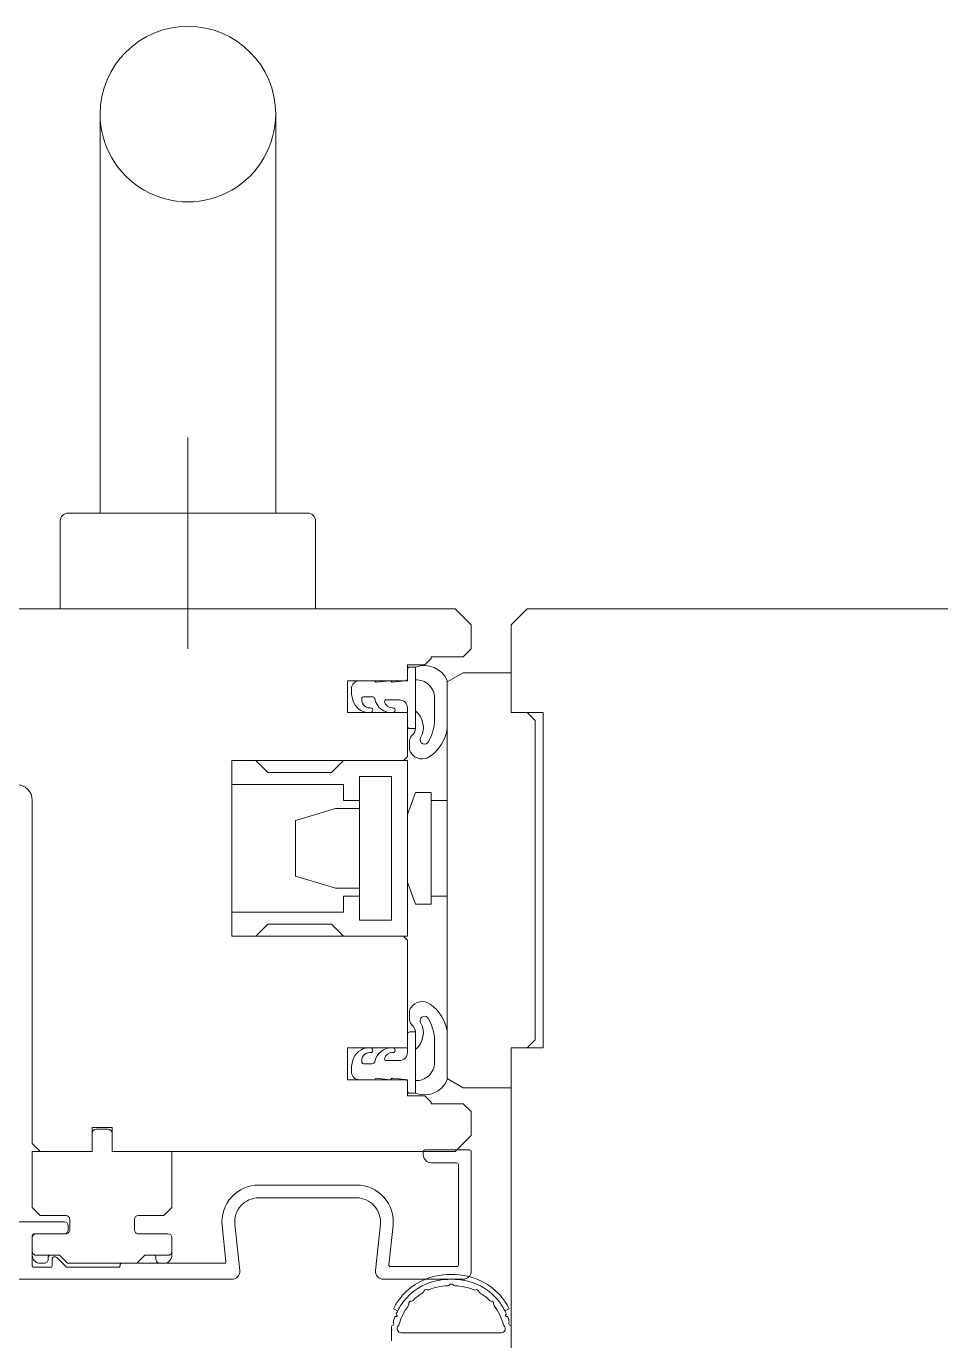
# Model space of a CAD drawing. Header units: metres. Extents: x 0.003 to 0.843, y 0.003 to 0.597.
# Drawn here: x 0.562785 to 0.565077, y 0.204363 to 0.207657 of the extents above; entities that cross this region are included whole.
import ezdxf

# ---------------------------------------------------------------- set-up
doc = ezdxf.new("R2010")
doc.units = ezdxf.units.M
doc.linetypes.add('AUSGEZOGEN', pattern=[0])
doc.layers.add('Fenster', color=7, linetype='AUSGEZOGEN', lineweight=18)
doc.layers.add('Werkplan- Ausfuehrungsmasse', color=7, linetype='AUSGEZOGEN', lineweight=13)

msp = doc.modelspace()

# ---------------------------------------------------------------- linework, layer by layer
at = {"layer": 'Fenster', "color": 7, "linetype": 'AUSGEZOGEN', "lineweight": 13}
for p, q in [((0.5629699949100431, 0.2064373683709878), (0.5629699966494475, 0.2074373683486342)), ((0.5634099949002076, 0.2064373676056498), (0.563409996639612, 0.2074373675832963)), ((0.5631899952343766, 0.2066266578505029), (0.5631899943137275, 0.2060973680488428)), ((0.5628899949118313, 0.2064373685647606), (0.5631899949051254, 0.2064373680429394)), ((0.5631899949051254, 0.2064373680429394), (0.5629699949100431, 0.2064373684256089)), ((0.5631899949051254, 0.2064373680429394), (0.5634099949002076, 0.2064373676602704)), ((0.5634899948984192, 0.2064373675211182), (0.5631899949051254, 0.2064373680429394)), ((0.5628699944948214, 0.2061973686049133), (0.5628699948774901, 0.2064173685999958)), ((0.5635099944805154, 0.2061973674916949), (0.5635099948631842, 0.2064173674867775)), ((0.5624399945077183, 0.2061973693521282), (0.5638599944707896, 0.2061973668811175)), ((0.563189994487668, 0.2061973680483043), (0.5628699944948214, 0.2061973686049133)), ((0.563189994487668, 0.2061973680483043), (0.5635099944805154, 0.2061973674916949)), ((0.5638599944707896, 0.2061973668811175), (0.5638999944003195, 0.2061573668124352)), ((0.5640399944667576, 0.2061973677387428), (0.5639999943980755, 0.2061573678092127)), ((0.5653199944381453, 0.2061973655123047), (0.5640399944667576, 0.2061973677387428)), ((0.5638999944003195, 0.2061573668124352), (0.5638999942959552, 0.2060973668137767)), ((0.5639999943980755, 0.2061573678092127), (0.5639999940154067, 0.205937367814131)), ((0.5637999942612744, 0.2060733669882534), (0.5637839942338013, 0.2060573670164422)), ((0.5638799942616141, 0.206077366849012), (0.563799994268232, 0.2060773669881641)), ((0.563799994268232, 0.2060773669881641), (0.5637999942612744, 0.2060733669882534)), ((0.5638999942959552, 0.2060973668137767), (0.5638799942616141, 0.206077366849012)), ((0.5637839942338013, 0.2060573670164422), (0.5637399942347849, 0.2060573670929757)), ((0.5637399942347849, 0.2060573670929757), (0.5637399941652087, 0.2060173670938698)), ((0.5637399941746242, 0.2060227800224298), (0.5637399942139123, 0.2060453670932434)), ((0.5637459942242146, 0.2060513670826727), (0.5637599942239014, 0.2060513670583219)), ((0.5637599942239014, 0.2060513670583219), (0.5637599780669835, 0.2058973670617916)), ((0.5637599942239014, 0.2060513670583219), (0.5637599939560332, 0.2058973670617638)), ((0.5637399941652087, 0.2060173670938698), (0.5635899941685618, 0.2060173673547797)), ((0.5635899941685618, 0.2060173673547797), (0.5635899940294096, 0.2059373673565688)), ((0.5636197703143553, 0.2060173683662875), (0.5636568021049239, 0.2060173661752742)), ((0.5636624251204451, 0.2060133688663828), (0.5636967691640308, 0.206017366286555)), ((0.563702425119551, 0.2060133687968064), (0.5637346323656239, 0.2060168140701085)), ((0.5637599941682404, 0.206019367059037), (0.5637599940332807, 0.2059417774793824)), ((0.5638399941527442, 0.2060142740799484), (0.5638399924241032, 0.2050204621236985)), ((0.5638799941920198, 0.2060373680206244), (0.5638399941527442, 0.2060142740799484)), ((0.5638399939491772, 0.2058972414475807), (0.5638399941585754, 0.2060176264639245)), ((0.5639999941893377, 0.2060373678118959), (0.5638799941920198, 0.2060373680206244)), ((0.5635997615800252, 0.2059904755430917), (0.5635997691314142, 0.2059973684015245)), ((0.5636503016162933, 0.2059773663682754), (0.5636299239679882, 0.2059773664037202)), ((0.5638079940075831, 0.2059304084955652), (0.563807994083437, 0.2059740175075749)), ((0.563719994082163, 0.2059693662472305), (0.5636869007207597, 0.2059693663047929)), ((0.5637399939669168, 0.2059033670964177), (0.5637399940469278, 0.2059493662128894)), ((0.5635899940294096, 0.2059373673565688), (0.5637399940260565, 0.205937367095658)), ((0.5637399940260565, 0.205937367095658), (0.563739993834722, 0.2058273670981166)), ((0.5639999940154067, 0.205937367814131), (0.5640799940136183, 0.2059373676749783)), ((0.564059993979268, 0.2059173677102131), (0.5640399940145031, 0.2059373677445546)), ((0.5640599925877442, 0.2051173677280959), (0.564059993979268, 0.2059173677102131)), ((0.5640799940136183, 0.2059373676749783), (0.5640799925525185, 0.2050973676937552)), ((0.5637599939560332, 0.2058973670617638), (0.5637459939563461, 0.2058973670861156)), ((0.5637449357254898, 0.2058670620343233), (0.5637449356931088, 0.2058484751731985)), ((0.5632999938271633, 0.2058173678636777), (0.5632999930618257, 0.2053773678735138)), ((0.5632999937227992, 0.2057573678650197), (0.5632999938271633, 0.2058173678636777)), ((0.5632999938271633, 0.2058173678636777), (0.5633599938258224, 0.2058173677593136)), ((0.5637299938175516, 0.2058173671157343), (0.5632999938271633, 0.2058173678636777)), ((0.5633599938258224, 0.2058173677593136), (0.5633899937729695, 0.2057873677078024)), ((0.563549993769393, 0.2057873674294974), (0.5635799938209044, 0.2058173673766451)), ((0.5635799938209044, 0.2058173673766451), (0.563739993817328, 0.2058173670983402)), ((0.563739993834722, 0.2058273670981166), (0.5637299938175516, 0.2058173671157343)), ((0.563739993817328, 0.2058173670983402), (0.5637399930519902, 0.2053773671081754)), ((0.5633899937729695, 0.2057873677078024), (0.563549993769393, 0.2057873674294974)), ((0.5636999937486461, 0.2057773671688106), (0.5636199937504343, 0.2057773673079628)), ((0.5636199937504343, 0.2057773673079628), (0.5636199936460699, 0.2057173673093038)), ((0.5636999934355531, 0.2055973671728343), (0.5636999937486461, 0.2057773671688106)), ((0.5635799937165402, 0.2057573673779862), (0.5632999937227992, 0.2057573678650197)), ((0.563579993646964, 0.2057173673788803), (0.5635799937165402, 0.2057573673779862)), ((0.5627999921621024, 0.2048573687542208), (0.5627999936614377, 0.2057173687349969)), ((0.5636199936460699, 0.2057173673093038), (0.563579993646964, 0.2057173673788803)), ((0.5636199932286129, 0.2054773673146688), (0.5636199936460699, 0.2057173673093038)), ((0.5637399935825086, 0.2056823671013576), (0.5637599936777286, 0.2057373670653406)), ((0.5637599936777286, 0.2057373670653406), (0.5637999936768346, 0.2057373669957642)), ((0.5637999936768346, 0.2057373669957642), (0.5637999931898012, 0.2054573670020227)), ((0.5637999936420465, 0.2057173669962113), (0.5638399936411521, 0.2057173669266354)), ((0.5634599935626763, 0.2056673675887264), (0.563559993612623, 0.2056973674141155)), ((0.563559993612623, 0.2056973674141155), (0.5636199936112818, 0.2056973673097509)), ((0.5634599933191596, 0.2055273675918561), (0.5634599935626763, 0.2056673675887264)), ((0.5636999931224603, 0.2054173671768576), (0.5636999934355531, 0.2055973671728343)), ((0.5635599932647419, 0.2054973674185858), (0.5634599933191596, 0.2055273675918561)), ((0.563619993263401, 0.2054973673142217), (0.5635599932647419, 0.2054973674185858)), ((0.5637599931906954, 0.2054573670715995), (0.5637399932868099, 0.2055123671051579)), ((0.5635799931599309, 0.2054373673851392), (0.563579993229507, 0.2054773673842451)), ((0.563579993229507, 0.2054773673842451), (0.5636199932286129, 0.2054773673146688)), ((0.5636199932286129, 0.2054773673146688), (0.5636199931242485, 0.2054173673160099)), ((0.5637999931898012, 0.2054573670020227), (0.5637599931906954, 0.2054573670715995)), ((0.5638399932236953, 0.2054773669320002), (0.5637999932245894, 0.2054773670015757)), ((0.5632999930618257, 0.2053773678735138), (0.5632999931661898, 0.2054373678721727)), ((0.5632999931661898, 0.2054373678721727), (0.5635799931599309, 0.2054373673851392)), ((0.5636199931242485, 0.2054173673160099), (0.5636999931224603, 0.2054173671768576)), ((0.563389993111996, 0.2054073677162965), (0.5633599930604843, 0.2053773677691493)), ((0.5635499931084195, 0.2054073674379916), (0.563389993111996, 0.2054073677162965)), ((0.5635799930555666, 0.2053773673864803), (0.5635499931084195, 0.2054073674379916)), ((0.5633599930604843, 0.2053773677691493), (0.5632999930618257, 0.2053773678735138)), ((0.5632999930618257, 0.2053773678735138), (0.5637299930522137, 0.2053773671255699)), ((0.5637399930519902, 0.2053773671081754), (0.5635799930555666, 0.2053773673864803)), ((0.5637299930522137, 0.2053773671255699), (0.563739993034596, 0.2053673671083989)), ((0.563739993034596, 0.2053673671083989), (0.5637399925649499, 0.2050973630370149)), ((0.5637449345089608, 0.2051676680811579), (0.5637449345412401, 0.2051862549422831)), ((0.5637399926240894, 0.2051313630362552), (0.5637399925440782, 0.205085363919784)), ((0.5637599926340787, 0.2051373630013332), (0.563745992634392, 0.2051373630256849)), ((0.5637599923662105, 0.2049833630047756), (0.5637599767450291, 0.2051373630013605)), ((0.5637599923662105, 0.2049833630047756), (0.5637599926340787, 0.2051373630013332)), ((0.5638399926276593, 0.2051374883372109), (0.5638399924182611, 0.2050171033208672)), ((0.5640399925534034, 0.2050973677633311), (0.5640599925877442, 0.2051173677280959)), ((0.5635899925683029, 0.2050973632979258), (0.5635899924291505, 0.2050173632997139)), ((0.5637399925649499, 0.2050973630370149), (0.5635899925683029, 0.2050973632979258)), ((0.5637599924218717, 0.2050153630040595), (0.563759992556831, 0.2050929525837142)), ((0.5638079925706835, 0.2051043214005486), (0.5638079924948302, 0.2050607123885389)), ((0.5639999925543067, 0.2050973678329074), (0.563999990606174, 0.2039773678579431)), ((0.5640799925525185, 0.2050973676937552), (0.5639999925543067, 0.2050973678329074)), ((0.5636503000160372, 0.205057364076421), (0.5636299223677322, 0.2050573641118658)), ((0.5637199925097374, 0.2050653639550187), (0.5636868991483344, 0.2050653640125816)), ((0.5635997599341651, 0.2050442550774237), (0.5635997674615754, 0.2050373622189645)), ((0.5636624233949432, 0.2050213615361376), (0.5636967674246223, 0.2050173639964887)), ((0.5637024233940493, 0.2050213614665618), (0.5637346306281366, 0.2050179160812172)), ((0.5638399924241032, 0.2050204621236985), (0.5638799923830395, 0.2049973680438711)), ((0.5635899924291505, 0.2050173632997139), (0.5637399924257974, 0.2050173630388036)), ((0.5636197685749402, 0.2050173621846211), (0.5636568003655159, 0.2050173642468081)), ((0.5637399924257974, 0.2050173630388036), (0.5637399923562212, 0.2049773630396976)), ((0.5637399924163822, 0.2050119501102431), (0.5637399923770942, 0.2049893630394294)), ((0.5638799923830395, 0.2049973680438711), (0.563999992380357, 0.204997367835143)), ((0.5637399923562212, 0.2049773630396976), (0.563783996432657, 0.2049773629631568)), ((0.5637459923665236, 0.2049833630291273), (0.5637599923662105, 0.2049833630047756)), ((0.563783996432657, 0.2049773629631568), (0.5637999923270566, 0.2049613670131103)), ((0.5637999923270566, 0.2049613670131103), (0.563799992320099, 0.2049573670132)), ((0.563799992320099, 0.2049573670132), (0.5638799923134814, 0.2049573668740473)), ((0.5638799923134814, 0.2049573668740473), (0.5638999922782463, 0.2049373668397061)), ((0.5638999922782463, 0.2049373668397061), (0.563899992173882, 0.2048773668410477)), ((0.5629999922274138, 0.2048973684045154), (0.5629499922285164, 0.2048973684917187)), ((0.5629499922285164, 0.2048973684917187), (0.5629499921238731, 0.2048373684930598)), ((0.5629599922232709, 0.2048933684743529), (0.5629749922229357, 0.2048933684482623)), ((0.5629749922229357, 0.2048933684482623), (0.5629899922226005, 0.2048933684221711)), ((0.5629999921249703, 0.2048373684058565), (0.5629999922274138, 0.2048973684045154)), ((0.5628199921267789, 0.2048373687197868), (0.5627999921621024, 0.2048573687542208)), ((0.562949992126088, 0.2048373684930598), (0.5629499922061003, 0.204883368491971)), ((0.5629999922049828, 0.2048833684050005), (0.5629999921249703, 0.2048373684060894)), ((0.563899992173882, 0.2048773668410477), (0.5638599920996387, 0.204837366905957)), ((0.5627999918858708, 0.2046973687574901), (0.5627999921294408, 0.2048373687542067)), ((0.5627999921294408, 0.2048373687542067), (0.562949992126088, 0.2048373684930598)), ((0.5629499921238731, 0.2048373684930598), (0.5628199921267789, 0.2048373687197868)), ((0.5638599920996387, 0.204837366905957), (0.5629999921249703, 0.2048373684058565)), ((0.5629999921249703, 0.2048373684060894), (0.5631499921216173, 0.2048373681454146)), ((0.5631499921216173, 0.2048373681454146), (0.563149991878154, 0.2046973681486984)), ((0.5637799922152877, 0.2048293670505687), (0.5637799922292028, 0.2048373670303904)), ((0.5637839922360712, 0.204841367023343), (0.5638959922335677, 0.2048413668285294)), ((0.5638999922265205, 0.2048373668216618), (0.5638999917046993, 0.2045373668483676)), ((0.563863992058622, 0.2048093669049058), (0.5637999921800525, 0.204809367016228)), ((0.5638679916132452, 0.2045533669036713), (0.5638679920515749, 0.2048053668980379)), ((0.5633673996686471, 0.2047533677899328), (0.5636125842105044, 0.2047533673634576)), ((0.562819991850628, 0.2046773687231198), (0.5627999918858708, 0.2046973687574901)), ((0.563149991878154, 0.2046973681486984), (0.5631299918438207, 0.2046773681839036)), ((0.5636125841880324, 0.2047213673241731), (0.5633673995566549, 0.2047213677506484)), ((0.5626019881094003, 0.2046613690833492), (0.5628799782031862, 0.2046613685998118)), ((0.5628839918489732, 0.2046773686117217), (0.562819991850628, 0.2046773687231198)), ((0.5628939917861161, 0.2046413685952439), (0.5628939918313408, 0.2046673685945516)), ((0.5630559918283198, 0.2046673683127683), (0.5630559917830951, 0.2046413683134606)), ((0.5631299918438207, 0.2046773681839036), (0.563065991845475, 0.2046773682951507)), ((0.5627999781458345, 0.2046273687397248), (0.5627999780136402, 0.2045513690414228)), ((0.5628799781504804, 0.2046313686004824), (0.5628039781527026, 0.2046313687326774)), ((0.5628099917713479, 0.2046313687415778), (0.5628839917689458, 0.2046313686128615)), ((0.5628899781855686, 0.2046513685826417), (0.5628899781681747, 0.2046413685828652)), ((0.5630659917654776, 0.2046313682962896), (0.5631399917630756, 0.2046313681675738)), ((0.5632853591830711, 0.2045617860363696), (0.5632759034931034, 0.2046517512039314)), ((0.5633077281292124, 0.204655096146043), (0.5633198821613031, 0.2045394584173655)), ((0.5636601012758636, 0.2045394578355472), (0.5636722553945672, 0.2046550955418616)), ((0.5637040800390838, 0.2046517505213928), (0.5636937832375246, 0.2045537853234278)), ((0.5627999916950372, 0.2045873687600998), (0.562799991754177, 0.2046213687591949)), ((0.5631499917454578, 0.2046213681504032), (0.5631499916863184, 0.2045873681513076)), ((0.5627999916950372, 0.2045873687599551), (0.5627999916776435, 0.2045773687603233)), ((0.5628439916762119, 0.2045773686837892), (0.5628099916774197, 0.2045773687429287)), ((0.5628399916763015, 0.2045773686907469), (0.5628099916774197, 0.2045773687429287)), ((0.5628679916756754, 0.2045773686420435), (0.5628399916763015, 0.2045773686907469)), ((0.5628399916589072, 0.2045673686909704), (0.5628399916693438, 0.2045733686908361)), ((0.5628499780125226, 0.2045513689744526), (0.5628499780438316, 0.2045693686740497)), ((0.5628539780322805, 0.2045733686670024), (0.5628583214979337, 0.2045733686794484)), ((0.5628611499581153, 0.2045721970849404), (0.5628848061972105, 0.20454854048355)), ((0.5628879916404402, 0.2045573686077027), (0.5628679916756754, 0.2045773686420435)), ((0.5630819916708921, 0.2045773682698105), (0.5630619916365509, 0.2045573683050461)), ((0.563109991670266, 0.2045773682211079), (0.5630819916708921, 0.2045773682698105)), ((0.5631059916703556, 0.2045773682280651), (0.5631399916691477, 0.2045773681689252)), ((0.5631399916691477, 0.2045773681689252), (0.563109991670266, 0.2045773682211079)), ((0.5631099916528723, 0.2045673682213315), (0.5631099916633086, 0.2045733682211967)), ((0.5631499916863184, 0.2045873681511635), (0.563149991668924, 0.2045773681515316)), ((0.5628039780084982, 0.2045473690345544), (0.5628459780075591, 0.2045473689814999)), ((0.5628199916424083, 0.2045573687259826), (0.5628299916417369, 0.204557368708588)), ((0.5628876346395959, 0.2045473688890425), (0.5630159780024776, 0.2045473686858018)), ((0.5629749916384954, 0.2045573684563742), (0.5628879916404402, 0.2045573686077027)), ((0.5630619916365509, 0.2045573683050461), (0.5629749916384954, 0.2045573684563742)), ((0.563019978008723, 0.2045513686787545), (0.5630199780122012, 0.2045533683987091)), ((0.5630239782588596, 0.2045573683916618), (0.5632813810881712, 0.2045573679239342)), ((0.563129991634583, 0.2045573681867664), (0.5631199916352546, 0.2045573682041604)), ((0.5636977613170281, 0.2045493671998597), (0.563863991606377, 0.2045493669107177)), ((0.5632999916822761, 0.2045173678924576), (0.5624039915433517, 0.204517369450964)), ((0.563879991669311, 0.2045173668836028), (0.5636799916748291, 0.2045173672314836)), ((0.5637154939715671, 0.2044380912282182), (0.5637048395167218, 0.2044436123318674)), ((0.5637138119262061, 0.2044276460971528), (0.5637124711015208, 0.2044294313771165)), ((0.5639951433187166, 0.2044436118269118), (0.5639844888446642, 0.2044380907603268)), ((0.5639861708536889, 0.2044276456234106), (0.5639875116845848, 0.2044294308987096)), ((0.5636999913399852, 0.2043988441079974), (0.5636999912782783, 0.2043633683279532)), ((0.5637124532854796, 0.2044244595481041), (0.5637102367753358, 0.2044241909998464)), ((0.56398752948333, 0.2044244590696353), (0.5639897459925394, 0.2044241905136669)), ((0.563724494055765, 0.2043833682848858), (0.563975488570096, 0.2043833678483047))]:
    msp.add_line(p, q, dxfattribs=at)
for centre, radius, start, end in [((0.5631899966445277, 0.2074373679659647), 0.0002199999950826168, 359.9999003386106, 179.9999003386106), ((0.5631899966445277, 0.2074373679659647), 0.0002199999950826168, 179.9999003386106, 359.9999003386106), ((0.562889994877043, 0.2064173685652076), 1.999999955296516e-05, 89.99990033954322, 179.9999003386106), ((0.563489994863631, 0.2064173675215651), 1.999999955296516e-05, 9.966138939567454e-05, 89.99990033954322), ((0.5637459942137782, 0.2060453670828073), 5.999999865884091e-06, 89.9999003394372, 179.9999003386106), ((0.5637822871778361, 0.2059925129152306), 6.293477539515884e-05, 23.51823347220152, 110.7458401177226), ((0.5636197910297026, 0.2059973464667004), 2.002191030349045e-05, 90.05928016659524, 179.9372301101474), ((0.5636568019301023, 0.2060144121863254), 2.953988954160383e-06, 18.87081791471743, 89.99660915210559), ((0.5636623928548078, 0.2060163232068461), 2.95451665161248e-06, 198.8708175230124, 270.6257272528134), ((0.5636970247209052, 0.2060151706575411), 2.210451556174909e-06, 48.10919938286954, 96.63898161376679), ((0.5636953180485141, 0.2060132679262351), 4.766447854386019e-06, 26.13572272590808, 48.10919402681557), ((0.5637038762347525, 0.2060174671572267), 4.766447436000522e-06, 206.1357265331393, 228.1091978355231), ((0.5637021695629978, 0.2060155644256983), 2.210451397929602e-06, 228.1091914650031, 276.6389736951359), ((0.563733994174682, 0.2060227800328657), 5.999999942055812e-06, 276.1058248505556, 9.9657732298288e-05), ((0.5637631866578167, 0.2059746687644764), 4.481215824151497e-05, 359.1672888132644, 94.08530336881272), ((0.5636702331713912, 0.2059906137893767), 7.047172696712908e-05, 180.1123987465676, 204.1132042817471), ((0.5636462042126551, 0.2059699563107873), 2.063318682057327e-05, 168.000726907916, 271.55159753377), ((0.5636299239610306, 0.2059733664038094), 3.999999910516636e-06, 89.99990033890711, 167.2978432246872), ((0.5636503015988507, 0.2059673663697921), 9.99999848249166e-06, 47.14931976377753, 89.99990006250397), ((0.5636543821381769, 0.2059717651402647), 3.999999910530487e-06, 9.882392696215023, 47.14931976411708), ((0.5636443833362893, 0.205979631739437), 4.239433211377839e-05, 204.8389177021347, 274.4671175629605), ((0.5636476642094629, 0.2059433823711133), 6.016215166154349e-06, 270.2008698719068, 98.61610075501774), ((0.5637001986353379, 0.2059797468913347), 4.250655621033361e-05, 189.8823926957506, 274.4084853133315), ((0.5636868293959892, 0.2059655594742439), 3.807498660814527e-06, 88.92663196398769, 191.4719288624524), ((0.5637012656005987, 0.2059676803481065), 1.839420443272678e-05, 189.0020543679725, 273.9839438315677), ((0.563703444881661, 0.2059433822740879), 6.016215166154349e-06, 270.2008698719068, 98.61610075497813), ((0.5637199940473749, 0.2059493662476774), 1.999999955296516e-05, 9.966138939567454e-05, 89.99990033954322), ((0.5637270236257976, 0.2059002354180656), 5.303574858587846e-05, 330.1724332796441, 51.56226055580695), ((0.5636939888737549, 0.2059220290075167), 0.0001143126692853371, 329.9662468477961, 4.203736231741693), ((0.5637459939667828, 0.2059033670859812), 5.999999865874998e-06, 179.9999003422677, 269.9999003394372), ((0.5637695343316225, 0.2058628884486051), 2.495015513823668e-05, 130.1240123642948, 170.3704675656262), ((0.5637385563143138, 0.2058973585097305), 2.142175437689711e-05, 314.0678397591186, 0.02287380239705707), ((0.5637358557800789, 0.2059138251248809), 0.0001054503514265035, 305.4191175050578, 350.9518021841942), ((0.5637649356926622, 0.2058484751384102), 1.999999955298904e-05, 179.9999003386106, 217.7585741792226), ((0.5637829931953537, 0.2058693351275596), 1.093765312293833e-05, 155.5863568740925, 335.5863568739846), ((0.563777056948112, 0.2058550695694347), 3.369351727292704e-05, 213.999932228724, 306.2280945943302), ((0.5627599936623318, 0.2057173688047587), 3.999999910593032e-05, 9.99243486638103e-05, 89.9999000728537), ((0.5637649345407931, 0.2051862549074944), 1.999999955298904e-05, 142.2412264996764, 179.9999003386106), ((0.5637770557733021, 0.2051796604343021), 3.369351727293458e-05, 53.7717060845262, 145.9998684501904), ((0.5637358544008698, 0.2051209050221873), 0.000105450351426516, 9.047998494727839, 54.5806831738123), ((0.5637695331296124, 0.2051718415813019), 2.495015513823668e-05, 189.6293331133615, 229.8757883145949), ((0.5637385549923893, 0.2051373716279426), 2.142175437689711e-05, 359.9769268765838, 45.93196091976069), ((0.563727022293865, 0.2051344947597285), 5.303574858587846e-05, 308.437540123069, 29.82736739931786), ((0.5637829919709169, 0.2051653948555262), 1.093765312293833e-05, 24.41344380455041, 204.4134438049232), ((0.5636939874660067, 0.2051127012851984), 0.0001143126692853371, 355.7960644471912, 30.03355383113776), ((0.5637459926239554, 0.2051313630258182), 5.999999865874998e-06, 89.9999003394372, 179.9999003386106), ((0.5636443817281526, 0.2050550987258479), 4.239433211377839e-05, 85.53268311599577, 155.1608829767962), ((0.5636462026381773, 0.2050647741481625), 2.063318682057327e-05, 88.4482031448227, 191.9990737710427), ((0.5636476627274308, 0.2050913480827566), 6.016215166154349e-06, 261.3836999244135, 89.79893080689988), ((0.5637001970268001, 0.205054983379779), 4.250655621033361e-05, 85.59131536551557, 170.1174079831868), ((0.5637012640340382, 0.2050670499192951), 1.839420443272678e-05, 86.01585684741849, 170.997746310855), ((0.5637034433996286, 0.2050913479857317), 6.016215166154349e-06, 261.3836999244135, 89.79893080584253), ((0.5637199925445256, 0.2050853639545711), 1.999999955296516e-05, 269.9999003395432, 9.966138939567454e-05), ((0.5636702315250499, 0.2050441165859801), 7.047172696712908e-05, 155.8865963972475, 179.8874019323888), ((0.5636299223746897, 0.2050613641117761), 3.999999910516636e-06, 192.7019574549359, 269.9999003404974), ((0.5636503000333828, 0.2050673640749032), 9.99999848249166e-06, 269.9999006165567, 312.8504809152375), ((0.5636543805574065, 0.2050629652902348), 3.999999910530487e-06, 312.8504809144946, 350.1174079825831), ((0.5636868278368072, 0.2050691708433782), 3.807498660814527e-06, 168.5278718154512, 271.0731687157349), ((0.5637631850669443, 0.2050600612875136), 4.481215824151497e-05, 265.9144973100782, 0.8325118656645583), ((0.5636197893599394, 0.2050373840841361), 2.002191030349045e-05, 180.0625705686834, 269.9405205122437), ((0.5636568002009711, 0.2050203182357576), 2.953988954160383e-06, 270.0031915252108, 341.1289827634452), ((0.5636623911190285, 0.2050184071957864), 2.95451665161248e-06, 89.37407342453507, 161.1289831546722), ((0.563695316323363, 0.2050214623618571), 4.766447854386019e-06, 311.8906066528111, 333.8640779539335), ((0.5637038744949934, 0.2050172631010932), 4.766447436000522e-06, 131.8906028438633, 153.8640741457973), ((0.5637021678298578, 0.2050191658385587), 2.210451397929602e-06, 83.36082698820518, 131.8906092176402), ((0.5636970229891354, 0.2050195596246134), 2.210451556174909e-06, 263.3608190638718, 311.8906012955035), ((0.5637339924164401, 0.2050119501206795), 5.999999942055812e-06, 9.9657732298288e-05, 83.89397582773603), ((0.5637459923769599, 0.2049893630289929), 5.999999865884091e-06, 179.9999003386106, 269.9999003394372), ((0.5637822855248874, 0.2050422170703122), 6.293477539515884e-05, 249.2539605611699, 336.4815672067155), ((0.5629599922058769, 0.2048833684745762), 9.999999776488265e-06, 89.99990033922516, 179.9999003386106), ((0.5629899922052065, 0.2048833684223945), 9.99999977648258e-06, 9.966138939567454e-05, 89.99990033922516), ((0.5637839922291137, 0.2048373670234322), 3.999999910592806e-06, 89.99990033890711, 179.9999003386106), ((0.5637999922148407, 0.2048293670157808), 1.999999955296516e-05, 179.9999003386106, 269.9999003395432), ((0.56389599222661, 0.2048373668286194), 3.999999910589395e-06, 9.966138939567454e-05, 89.99990033890711), ((0.5638639920516644, 0.2048053669049954), 3.999999910592806e-06, 9.966138939567454e-05, 89.99990033890711), ((0.5633673995086219, 0.204661367791989), 9.19999979436395e-05, 89.9999003393911, 185.9999809959468), ((0.563612584050479, 0.2046613673655137), 9.199999794364703e-05, 353.9998586545901, 89.99990033946024), ((0.5633673994538613, 0.2046613677505747), 6.000000007325069e-05, 89.99990183949517, 185.9999008395854), ((0.563612584105604, 0.204661367339414), 5.999998475858537e-05, 353.9999122868441, 89.99992128665859), ((0.5628799781860537, 0.2046513686002972), 9.999999514675445e-06, 0.0001011640713101069, 89.99990183980833), ((0.5628839918315643, 0.2046673686119451), 9.99999977648258e-06, 9.966138939567454e-05, 89.99990025335019), ((0.5630659918280962, 0.2046673682953737), 9.99999977648258e-06, 89.99990042510015, 179.9999003386106), ((0.5628039781457451, 0.204627368732767), 3.999999910589395e-06, 89.99990033890711, 179.9999003386106), ((0.5628099917539536, 0.2046213687418012), 9.999999776483718e-06, 89.99990033922516, 179.9999003386106), ((0.5628799781683977, 0.2046413686002587), 9.999999776489404e-06, 269.999897339962, 9.966138939567454e-05), ((0.56288399178634, 0.2046413686126379), 9.99999977648258e-06, 269.9999003392251, 9.966138939567454e-05), ((0.5630659917828715, 0.204641368296066), 9.999999776480308e-06, 179.9999003386106, 269.9999003392251), ((0.5631399917456814, 0.2046213681677972), 9.99999977648258e-06, 9.966138939567454e-05, 89.99990033922516), ((0.5628099916948137, 0.2045873687427051), 9.99999977648258e-06, 179.9999003386106, 269.9999003392251), ((0.562809991694814, 0.2045873687427051), 9.99999977648258e-06, 179.9999003386106, 269.9999003392251), ((0.5628199916771963, 0.2045773687255345), 1.999999955295948e-05, 179.9999003386106, 269.9999003395432), ((0.5628299916591306, 0.2045673687083644), 9.99999977648258e-06, 269.9999003392251, 9.966138939567454e-05), ((0.5628439916692544, 0.2045733686838784), 3.999999910567795e-06, 89.99990033890711, 179.9999003386106), ((0.562853978043742, 0.2045693686670915), 3.999999910592806e-06, 90.00016417705578, 179.9999003386106), ((0.5628583215093954, 0.2045693686795375), 3.999999910595424e-06, 44.99956126020727, 90.00016417705578), ((0.5631059916633979, 0.2045733682281543), 3.99999991054051e-06, 9.966138939567454e-05, 89.99990033890711), ((0.5631199916526487, 0.2045673682039368), 9.99999977648258e-06, 179.9999003386106, 269.9999003392251), ((0.5631299916693712, 0.2045773681863192), 1.999999955296175e-05, 269.9999003395432, 9.966138939567454e-05), ((0.5631399916865417, 0.2045873681687016), 9.99999977648258e-06, 269.9999003392251, 9.966138939567454e-05), ((0.5631399916865417, 0.2045873681687016), 9.999999776478033e-06, 269.9999003392251, 9.966138939567454e-05), ((0.5632813810954396, 0.2045613679238449), 3.999999910589408e-06, 269.9998958877207, 5.99998099614943), ((0.5628039780135509, 0.2045513690344655), 3.999999910592806e-06, 179.9999003386106, 269.9999276232961), ((0.5628459780126119, 0.2045513689814101), 3.999999910589848e-06, 269.9999276232961, 9.966138939567454e-05), ((0.5628876346459303, 0.2045513688889527), 3.999999910590118e-06, 224.9995612585205, 269.9999092667243), ((0.5630159780088121, 0.2045513686857116), 3.999999910589444e-06, 269.9999092683146, 9.966138939567454e-05), ((0.5630239782521115, 0.204553368391751), 3.999999910622379e-06, 89.99990333976052, 179.9999053388697), ((0.5632999917233291, 0.2045373678883192), 1.999999586240421e-05, 269.9998823919691, 5.999885391957738), ((0.5636799917101404, 0.2045373672315076), 2.000000002442902e-05, 173.9998998394806, 269.9998988392779), ((0.5636977613239859, 0.20455336719977), 3.999999910593703e-06, 173.9998586539704, 269.9999003404974), ((0.5638415457313586, 0.2043764663211895), 0.0001519999966025358, 102.1890235357933, 143.1665890218998), ((0.5638499912329179, 0.2043373680676235), 0.0001919999957084655, 77.81077714319595, 102.1890235357767), ((0.5638639916133346, 0.2045533669106279), 3.999999910589395e-06, 269.9999003389071, 9.966138939567454e-05), ((0.5638799917051464, 0.2045373668831557), 1.999999955296516e-05, 269.999897339644, 9.966138939567454e-05), ((0.5638584368704922, 0.2043764662918083), 0.0001519999966025358, 36.833211657079, 77.81077714319122), ((0.5638415457313586, 0.2043764663211895), 0.0001399999968707567, 102.1890235357873, 143.1665890218687), ((0.5637868615762748, 0.2044855242989687), 5.999999865889549e-06, 66.37316992694834, 166.8872896210415), ((0.5638415457313586, 0.2043764663211895), 0.0001239999972283846, 102.1890235357757, 112.5601084660666), ((0.5638499912329179, 0.2043373680676235), 0.0001799999959766864, 77.81077714316638, 102.1890235357709), ((0.5638499912329179, 0.2043373680676235), 0.0001639999963343143, 93.08833371633976, 102.1890235357984), ((0.5638408323990136, 0.2045071211661802), 5.999999865889549e-06, 273.0883337169523, 319.7524109796394), ((0.5638499915147014, 0.2044993680640027), 5.999999865889549e-06, 40.24738969904843, 139.7524109796394), ((0.5638591506573605, 0.2045071211343174), 5.999999865889549e-06, 220.2473896990484, 266.9114669629104), ((0.5638499912329179, 0.2043373680676235), 0.0001639999963343143, 77.81077714314615, 86.91146696264589), ((0.5638584368704922, 0.2043764662918083), 0.0001239999972283846, 67.3606355823955, 77.81077714317983), ((0.5638584368704922, 0.2043764662918083), 0.0001399999968707567, 36.83321165705895, 77.81077714319959), ((0.563857553369506, 0.2043644765128892), 0.0001719999961554969, 143.1665890218951, 152.6069569672335), ((0.563857553369506, 0.2043644765128892), 0.0001599999964237177, 143.1665890218756, 155.246926902896), ((0.5637497062239549, 0.2044567751265244), 5.999999865889549e-06, 88.57495680107468, 189.0890764960741), ((0.5637500046535273, 0.2044687714148407), 5.999999865889549e-06, 268.5749568021345, 314.7618953406863), ((0.5638415457313586, 0.2043764663211895), 0.0001239999972283846, 120.7003510817127, 134.7618953409088), ((0.5637751744685748, 0.2044882467073079), 5.999999865889549e-06, 300.7003510823637, 346.8872896210415), ((0.5637916709133275, 0.2044965184006), 5.999999865889549e-06, 246.3731699268421, 292.5601084656391), ((0.563908477706071, 0.2044964492656804), 5.999999865889549e-06, 247.3606355831781, 292.3084917623948), ((0.5639130328253283, 0.2044853474242963), 5.999999865889549e-06, 14.4306500479867, 112.3084917624954), ((0.5639246542249167, 0.2044883379201041), 5.999999865889549e-06, 194.4306500479943, 239.3785062286035), ((0.5638584368704922, 0.2043764662918083), 0.0001239999972283846, 45.23790533804905, 59.37850622779635), ((0.5639499782694347, 0.2044687710670054), 5.999999865889549e-06, 225.2379053380657, 271.4248438787112), ((0.5639502766572747, 0.2044567747776518), 5.999999865889549e-06, 350.9107241828205, 91.42484387765131), ((0.5638424291906348, 0.2043644765391963), 0.0001599999964237177, 24.75287377603628, 36.83321165702715), ((0.5638424291906348, 0.2043644765391963), 0.0001719999961554969, 27.39284371171917, 36.8332116570545), ((0.5637140702993597, 0.2044306324458461), 1.999999955296516e-06, 155.2469269039538, 216.9081792719627), ((0.5637122127283674, 0.2044264450284221), 1.999999955296516e-06, 276.9081792723445, 36.90817927132692), ((0.563857553369506, 0.2043644765128892), 0.0001439999967813457, 143.1665890218738, 164.530249604178), ((0.5638415457313586, 0.2043764663211895), 0.0001239999972283846, 142.9021379563763, 143.1665890218761), ((0.5637378568969178, 0.2044548794888132), 5.999999865889549e-06, 322.9021379568017, 9.089076495906601), ((0.563962125977717, 0.2044548790987187), 5.999999865889549e-06, 170.9107241829881, 217.0976627221916), ((0.5638584368704922, 0.2043764662918083), 0.0001239999972283846, 36.83321165703637, 37.09766272260125), ((0.5638424291906348, 0.2043644765391963), 0.0001439999967813457, 15.46955107475596, 36.83321165703067), ((0.5639877700473497, 0.2044264445491171), 1.999999955296516e-06, 143.0916214070783, 263.0916214056692), ((0.5639859124909242, 0.2044306319730025), 1.999999955296516e-06, 323.0916214070783, 24.75287377673885), ((0.563702991339918, 0.204398844102779), 2.999999932937499e-06, 100.0464200481701, 179.9999003386106), ((0.563701770217982, 0.2044057367698264), 3.999999910593033e-06, 280.0464200466505, 20.81289608910238), ((0.5637148566578467, 0.2044107112128003), 9.99999977648258e-06, 162.0473249130613, 200.8128960885047), ((0.563857553369506, 0.2043644765128892), 0.0001599999964237177, 158.5694316409028, 162.0473249129226), ((0.5637104773324484, 0.2044222055195273), 1.999999955296516e-06, 96.90817927234451, 158.5694316419226), ((0.5637244940731589, 0.2043933682846618), 9.99999977648258e-06, 135.9844092144976, 269.9999003392251), ((0.5637129876614188, 0.2044044859497684), 5.999999865889549e-06, 315.9844092138702, 344.5302496044616), ((0.5639754885874902, 0.2043933678480811), 9.99999977648258e-06, 269.9999003392251, 44.01539146458624), ((0.5639869950379066, 0.2044044854731587), 5.999999865889549e-06, 195.4695510749426, 224.0153914645481), ((0.5639895054285197, 0.204422205034185), 1.999999955296516e-06, 21.43036903769893, 83.09162140566913), ((0.5638424291906348, 0.2043644765391963), 0.0001599999964237177, 17.9524757660223, 21.43036903802924), ((0.5639982124856944, 0.2044057362541929), 3.999999910593033e-06, 159.1869045901263, 259.9533806313348), ((0.5639851260631349, 0.2044107107426925), 9.99999977648258e-06, 339.1869045904206, 17.95247576611298), ((0.5639969913397802, 0.2043988435913942), 2.999999932937499e-06, 9.966138939567454e-05, 79.95338063190299)]:
    msp.add_arc(centre, radius, start, end, dxfattribs=at)
msp.add_ellipse((0.563189996829513, 0.2075437166936171), major_axis=(0.000219999995082284, -3.826689536537056e-10), ratio=0.5165966816846527, start_param=1.570790340994469, end_param=1.570796326794897, dxfattribs=at)
at = {"layer": 'Werkplan- Ausfuehrungsmasse', "color": 7, "linetype": 'AUSGEZOGEN', "lineweight": 13}
msp.add_line((0.5613599875196823, 0.206197362443178), (0.5628599845114804, 0.206197362443178), dxfattribs=at)

doc.saveas('drawing.dxf')
